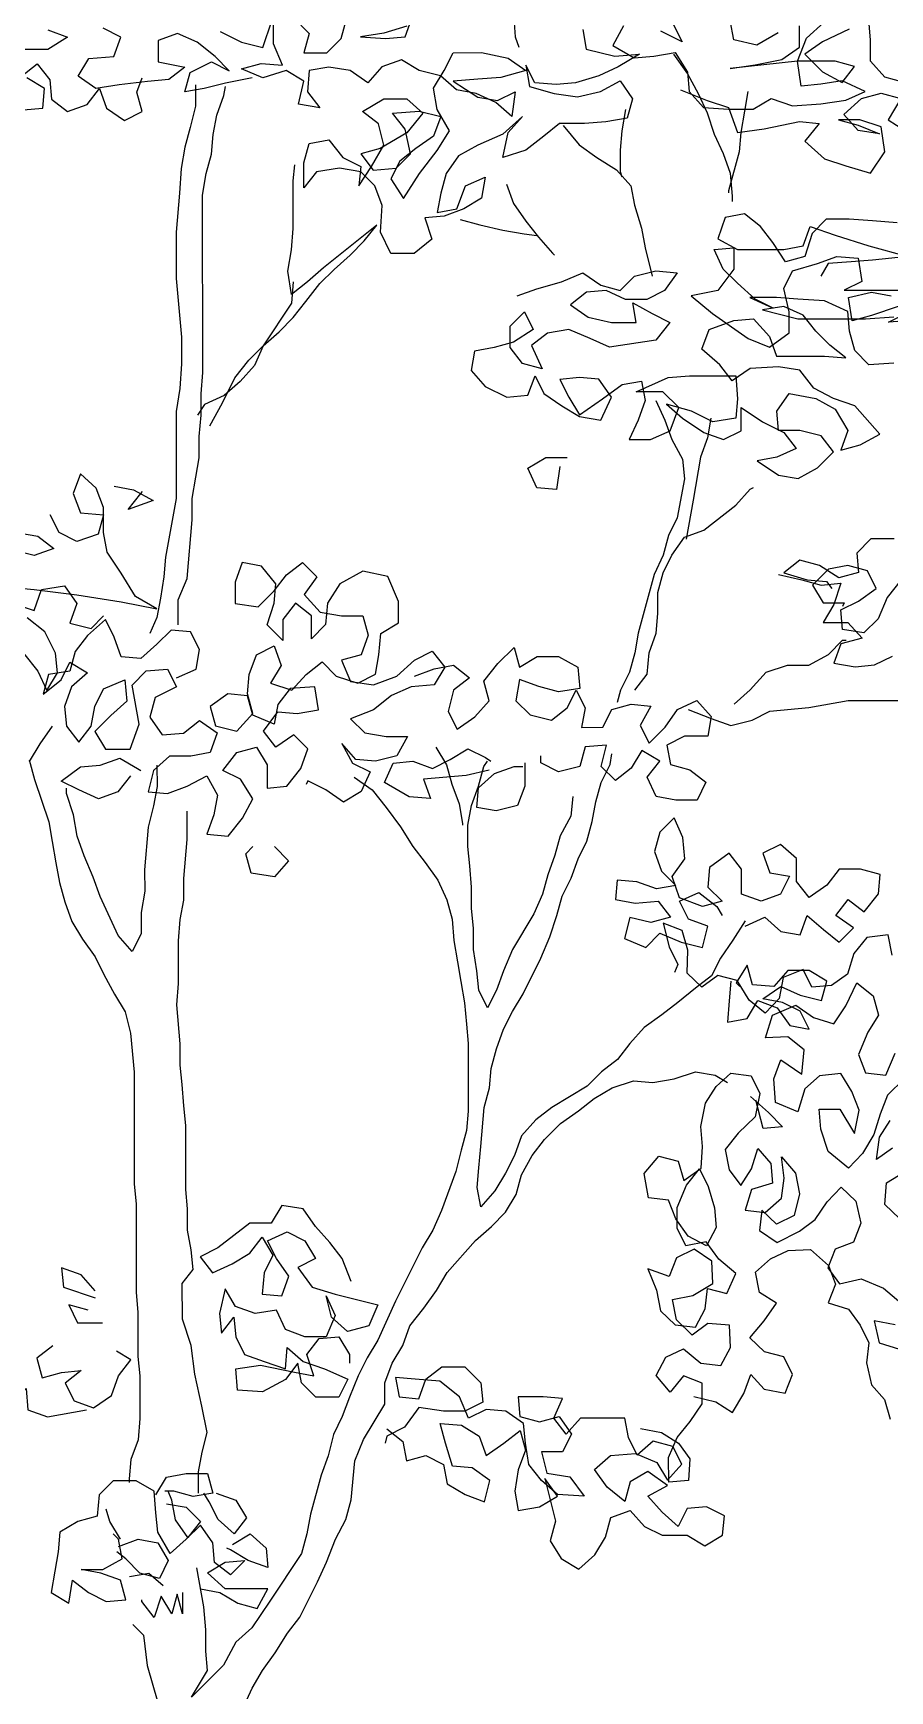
# Model space of a CAD drawing. Header units: millimetres. Extents: x 92.2 to 172.4, y 6.8 to 63.1.
# Drawn here: x 169.294 to 170.442, y 22.556 to 24.779 of the extents above; entities that cross this region are included whole.
import ezdxf

# ---------------------------------------------------------------- set-up
doc = ezdxf.new("R2010")
doc.units = ezdxf.units.MM
doc.layers.add('VEGETAÇÃO', color=64, linetype='Continuous')

# ---------------------------------------------------------------- blocks, each defined once
blk = doc.blocks.new('A$C6B776F95')
for points in [[(1212.7, 4374.6), (1243.6, 4364.2), (1266.2, 4358), (1270.4, 4384.8), (1243.6, 4391), (1220.9, 4386.9)], [(1465.3, 4625.8), (1434.4, 4613.5), (1409.6, 4605.3), (1399.3, 4576.5), (1368.4, 4580.6), (1327.2, 4588.9), (1304.6, 4586.9), (1321, 4566.3), (1298.4, 4545.7), (1273.7, 4537.5), (1244.8, 4529.3), (1228.4, 4554), (1232.5, 4582.8), (1257.2, 4591), (1281.9, 4591), (1259.3, 4584.8), (1234.6, 4574.6), (1259.3, 4578.7), (1275.8, 4597.2), (1255.2, 4615.7), (1232.5, 4621.9), (1209.9, 4615.8), (1224.3, 4591.1), (1195.4, 4572.5)], [(1205.8, 4634.3), (1228.4, 4640.5), (1244.9, 4659), (1245, 4683.7), (1247, 4706.4)], [(1269.7, 4696), (1300.6, 4681.6), (1321.1, 4667.2), (1300.5, 4646.6), (1277.9, 4634.3), (1263.5, 4652.8), (1286.1, 4659), (1329.4, 4658.9), (1407.6, 4650.6), (1378.8, 4654.8), (1347.9, 4661), (1327.3, 4675.4), (1327.3, 4700.1)], [(1352.1, 4691.8), (1376.8, 4677.4), (1403.5, 4683.6), (1407.7, 4706.2)], [(1473.6, 4702), (1463.3, 4681.4), (1488, 4693.8)], [(1531.2, 4699.9), (1543.6, 4677.3), (1518.8, 4662.9), (1496.2, 4664.9), (1471.5, 4669.1), (1457, 4646.4), (1455, 4623.8), (1438.5, 4605.3), (1409.6, 4603.2), (1380.8, 4603.3), (1360.2, 4615.6), (1335.5, 4607.4), (1302.6, 4609.5), (1273.7, 4613.7), (1251.1, 4624), (1277.9, 4636.3), (1302.6, 4632.2), (1325.2, 4630.1), (1329.4, 4658.9), (1319.1, 4685.7), (1298.5, 4704.3)], [(1578.6, 4695.8), (1574.4, 4673.1), (1541.5, 4664.9), (1512.7, 4667), (1537.4, 4652.6), (1560, 4642.2), (1586.8, 4634), (1609.4, 4631.9), (1634.1, 4633.9), (1644.4, 4654.5), (1640.3, 4629.8), (1611.5, 4621.6), (1584.7, 4617.5), (1557.9, 4623.7), (1535.3, 4636.1), (1520.9, 4615.5), (1527, 4592.8), (1551.7, 4588.7), (1576.4, 4586.6), (1605.3, 4586.6), (1623.8, 4572.2), (1644.4, 4555.7), (1671.1, 4547.4), (1665, 4576.2), (1648.5, 4594.8), (1671.1, 4574.2), (1700, 4561.8), (1722.6, 4549.4), (1737, 4528.8), (1743.2, 4506.1), (1747.3, 4483.5), (1724.6, 4487.6), (1714.3, 4514.4), (1691.7, 4524.7), (1695.8, 4500), (1716.4, 4487.6), (1739, 4479.4), (1761.7, 4477.3), (1753.4, 4452.6), (1774, 4436.1), (1800.8, 4436.1), (1813.1, 4460.8), (1811.1, 4491.7), (1819.4, 4514.3), (1835.9, 4530.8), (1860.6, 4534.9), (1887.3, 4530.7), (1901.7, 4512.2), (1901.8, 4541), (1895.6, 4563.7), (1873, 4567.8), (1856.5, 4547.2), (1835.9, 4537), (1837.9, 4514.3), (1823.5, 4537), (1809.1, 4561.7), (1815.3, 4586.4), (1833.9, 4600.8), (1809.2, 4615.2), (1782.4, 4615.3), (1763.8, 4598.8), (1782.4, 4576.1), (1813.2, 4557.6), (1835.9, 4551.4), (1821.4, 4532.8), (1794.7, 4534.9), (1778.2, 4551.4), (1784.4, 4580.2), (1798.9, 4598.8), (1768, 4600.9), (1743.2, 4594.7), (1751.5, 4572), (1772, 4557.6), (1790.6, 4543.2), (1800.8, 4522.6), (1786.4, 4499.9), (1767.9, 4528.8), (1747.3, 4555.6), (1732.9, 4578.2), (1747.4, 4602.9), (1751.5, 4627.6), (1739.2, 4648.2), (1728.9, 4668.8), (1695.9, 4668.9), (1665.1, 4662.7), (1644.4, 4648.3), (1673.3, 4640.1), (1700, 4638), (1728.9, 4635.9), (1700, 4617.4), (1677.4, 4613.3), (1656.8, 4623.6), (1660.9, 4594.8), (1679.4, 4611.2), (1702.1, 4621.5), (1724.7, 4625.6), (1743.3, 4642.1), (1768, 4648.2), (1788.6, 4660.6), (1811.3, 4652.3), (1827.7, 4633.8), (1848.3, 4648.1), (1873, 4652.2), (1895.7, 4648.1), (1897.7, 4623.4), (1883.3, 4604.9), (1908, 4609), (1901.9, 4635.7), (1922.5, 4648.1), (1949.2, 4639.8), (1973.9, 4650.1), (1951.3, 4656.3), (1926.6, 4654.3), (1936.9, 4679), (1936.9, 4703.7)], [(1914.3, 4709.9), (1895.7, 4691.3), (1901.9, 4668.7), (1875.1, 4668.7), (1858.7, 4685.2), (1852.5, 4707.9)], [(1782.5, 4699.7), (1809.2, 4691.4), (1836, 4687.3), (1807.2, 4685.3), (1784.5, 4687.3), (1768.1, 4732.7)], [(1658.9, 4714.2), (1656.8, 4687.4), (1652.7, 4675.1)], [(1961.6, 4639.8), (1992.5, 4633.6), (2017.2, 4627.4), (2039.8, 4623.3), (2033.7, 4645.9), (2009, 4658.3), (1988.4, 4648), (2004.8, 4664.5), (2025.5, 4680.9), (2048.1, 4691.2), (2070.8, 4683), (2070.7, 4658.2), (2039.8, 4652.1), (2058.4, 4637.7), (2083.1, 4635.6), (2116, 4631.4), (2142.8, 4627.3), (2163.4, 4641.7), (2151.1, 4662.3), (2122.2, 4664.4), (2114, 4687), (2134.6, 4697.3)], [(1998.7, 4693.3), (1974, 4681), (1949.3, 4674.8), (1939, 4705.7)], [(2198.5, 4695.2), (2175.8, 4687), (2198.4, 4672.5), (2249.9, 4672.5)], [(2227.2, 4602.5), (2204.5, 4604.6), (2202.5, 4627.2), (2223.1, 4639.6)], [(2229.3, 4641.6), (2210.8, 4656.1), (2196.3, 4637.5), (2194.3, 4614.9), (2175.7, 4600.5), (2153.1, 4608.7), (2138.7, 4627.3), (2130.4, 4604.6), (2109.8, 4590.2), (2089.2, 4600.6), (2095.4, 4623.2), (2089.3, 4639.7)], [(1473.5, 4667), (1457, 4644.4), (1444.7, 4621.7), (1434.3, 4599.1), (1426.1, 4574.4), (1415.8, 4551.8), (1407.5, 4529.1), (1405.4, 4502.3), (1405.4, 4496.2)], [(1387, 4623.9), (1391.1, 4601.2), (1395.2, 4576.5), (1397.2, 4553.8), (1409.5, 4508.5), (1409.5, 4506.5)], [(2047.5, 4005.4), (2047.5, 4034.3), (2037.2, 4059), (2031.1, 4127), (2031.1, 4151.7), (2027.1, 4176.4), (2023, 4199), (2023, 4223.8), (2020.9, 4248.5), (2021, 4273.2), (2018.9, 4297.9), (2019.1, 4503.8), (2015, 4528.6), (2008.9, 4551.2), (2006.8, 4573.9), (2002.7, 4596.5), (1994.5, 4619.2), (1992.5, 4629.5)], [(2027.5, 4631.5), (2027.4, 4606.8), (2033.6, 4582.1), (2039.8, 4559.4), (2043.9, 4534.7), (2045.9, 4505.9), (2050, 4460.6), (2049.9, 4407), (2043.7, 4339.1), (2043.6, 4308.2), (2045.7, 4279.3), (2049.8, 4252.6), (2049.7, 4151.7), (2062, 4083.7), (2064, 4061), (2068.1, 4036.3), (2072.2, 4013.7), (2080.4, 3995.1)], [(1529.1, 4603.1), (1533.2, 4578.4), (1535.2, 4555.8), (1535.2, 4531), (1533.1, 4524.9)], [(1601.1, 4584.5), (1582.6, 4561.9), (1562, 4547.5), (1539.3, 4533.1), (1522.8, 4514.6), (1518.7, 4491.9), (1510.4, 4465.2), (1506.3, 4442.5), (1498, 4409.6)], [(2010.6, 4236.1), (1996.2, 4262.9), (1981.9, 4291.8), (1965.4, 4312.4), (1948.9, 4328.9), (1930.4, 4345.3), (1914, 4361.8), (1899.6, 4380.4), (1883.1, 4401), (1866.6, 4417.5), (1848.1, 4434), (1831.7, 4450.5), (1817.3, 4469), (1879, 4419.5), (1897.5, 4403), (1916, 4388.6), (1920.2, 4415.4), (1916.1, 4440.1), (1914.1, 4464.8), (1914.1, 4520.4), (1912.1, 4538.9)], [(1667, 4516.5), (1658.7, 4493.9), (1644.3, 4473.3), (1629.9, 4454.8), (1613.4, 4436.2), (1611.3, 4434.2)], [(1654.5, 4386.8), (1631.9, 4395), (1603, 4403.3), (1578.3, 4413.6), (1557.7, 4399.2), (1535.1, 4393.1), (1518.6, 4409.6), (1493.9, 4415.8), (1469.2, 4413.7), (1483.6, 4393.1), (1504.2, 4382.8), (1528.9, 4382.8), (1551.5, 4393.1), (1574.2, 4391), (1592.7, 4376.5), (1572.1, 4362.1), (1545.3, 4356), (1516.5, 4356), (1520.6, 4378.7), (1498, 4366.3), (1477.4, 4356.1), (1493.8, 4335.4), (1547.4, 4327.2), (1570, 4337.4), (1594.7, 4347.7), (1619.5, 4343.6), (1638, 4329.1), (1625.6, 4302.4), (1648.3, 4308.5), (1662.7, 4327.1), (1662.7, 4351.8), (1646.2, 4368.3), (1635.9, 4347.7), (1658.6, 4333.2), (1681.2, 4327), (1703.9, 4322.9), (1708, 4300.2), (1691.5, 4281.7), (1666.7, 4269.4), (1642, 4271.5), (1633.8, 4294.1), (1623.5, 4273.5), (1602.9, 4259.2), (1582.3, 4246.8), (1557.6, 4242.7), (1545.2, 4269.5), (1559.7, 4290.1), (1582.3, 4292.1), (1605, 4290), (1594.7, 4269.5), (1582.3, 4248.9), (1555.5, 4267.4), (1532.9, 4283.9), (1510.3, 4288.1), (1506.1, 4265.4), (1514.3, 4242.8), (1524.6, 4220.1), (1499.9, 4220.1), (1477.3, 4230.4), (1467, 4257.2), (1485.5, 4275.7), (1516.4, 4275.7), (1479.4, 4292.2), (1454.7, 4294.3), (1401.1, 4294.3), (1399, 4267.6), (1401.1, 4244.9), (1427.8, 4240.8), (1452.6, 4253.1), (1481.4, 4261.3), (1462.9, 4244.9), (1438.1, 4228.4), (1415.5, 4220.2), (1394.9, 4230.5), (1394.9, 4257.3), (1370.2, 4240.8), (1345.5, 4228.5), (1331, 4210), (1353.7, 4199.7), (1376.3, 4195.5), (1351.6, 4179.1), (1328.9, 4175), (1306.3, 4187.3), (1287.8, 4205.9), (1302.2, 4224.4), (1326.9, 4230.6), (1351.6, 4230.6), (1353.7, 4253.2), (1339.3, 4273.8), (1308.4, 4267.7), (1285.8, 4255.3), (1271.3, 4230.6), (1279.5, 4208), (1256.9, 4214.2), (1234.2, 4226.5), (1263.1, 4259.5), (1287.8, 4267.7), (1310.5, 4280), (1327, 4300.6), (1351.7, 4304.7), (1384.6, 4302.6), (1405.2, 4288.2), (1419.7, 4306.7), (1440.3, 4325.2), (1432.1, 4347.9), (1403.2, 4358.2), (1380.6, 4360.3), (1362, 4339.7), (1353.8, 4317), (1298.2, 4317.1), (1273.5, 4315.1), (1292, 4329.5), (1308.5, 4345.9), (1322.9, 4364.4), (1345.6, 4374.7), (1370.3, 4370.6), (1329.1, 4360.3), (1250.8, 4360.4), (1217.9, 4362.5)], [(1217.8, 4308.9), (1246.7, 4306.8), (1263.2, 4323.3), (1269.4, 4346), (1271.4, 4368.6), (1298.2, 4380.9), (1329.1, 4383), (1353.8, 4385), (1384.7, 4385), (1357.9, 4372.6), (1378.5, 4382.9), (1399.2, 4401.4), (1415.6, 4417.9), (1426, 4440.5), (1403.3, 4442.6), (1403.3, 4417.9), (1421.8, 4393.2), (1452.7, 4387), (1428, 4366.4), (1386.7, 4337.6), (1362, 4327.3), (1339.4, 4343.8), (1339.4, 4368.5), (1345.6, 4395.3), (1335.3, 4415.9), (1306.5, 4424.2), (1283.9, 4432.4), (1259.1, 4430.4), (1255, 4403.6), (1275.6, 4393.3), (1172.6, 4393.4)], [(1197.3, 4358.4), (1224.1, 4356.3), (1158.2, 4389.3)], [(1213.9, 4471.6), (1242.7, 4473.7), (1269.5, 4475.7), (1296.3, 4475.7), (1312.7, 4459.2), (1320.9, 4432.4), (1343.6, 4426.2), (1358, 4448.8), (1372.4, 4467.4), (1391, 4481.8), (1413.6, 4477.6), (1421.9, 4452.9), (1399.2, 4440.6), (1345.6, 4440.6), (1323, 4444.8), (1314.8, 4467.4), (1285.9, 4457.1), (1246.8, 4444.8), (1201.5, 4432.5), (1242.7, 4428.3), (1267.4, 4426.3), (1294.1, 4424.2), (1302.4, 4409.8)], [(1720.5, 4475.3), (1697.8, 4469.1), (1671, 4463), (1646.3, 4458.9), (1631.9, 4456.8)], [(1914, 4403), (1916, 4378.3), (1948.9, 4328.9), (1959.2, 4306.2), (1975.7, 4287.6), (1994.2, 4271.2), (2016.8, 4260.8), (2025.1, 4248.5)], [(1217.7, 4105.1), (1244.4, 4105), (1260.9, 4088.5), (1258.8, 4065.9), (1281.5, 4059.7), (1304.1, 4074.1), (1326.8, 4080.2), (1345.3, 4065.8), (1318.5, 4057.6), (1295.9, 4055.6), (1289.7, 4047.3)], [(1493.8, 4265.4), (1483.4, 4242.8), (1475.2, 4220.1), (1462.8, 4197.5), (1460.7, 4174.8), (1468.9, 4129.5), (1479.2, 4108.9), (1485.4, 4086.3), (1495.6, 4063.6), (1514.1, 3995.6), (1518.2, 3973), (1524.4, 3950.3), (1534.6, 3929.7), (1538.7, 3915.3)], [(1429.9, 4244.9), (1434, 4222.2), (1442.2, 4199.6), (1450.4, 4150.1), (1458.6, 4104.8)], [(1604.9, 4189.1), (1609, 4162.4), (1631.6, 4164.4), (1642, 4187), (1621.4, 4199.4), (1596.7, 4199.4)], [(2354.4, 4054.6), (2300.8, 4054.6), (2259.6, 4050.6), (2214.3, 4046.5), (2164.9, 4040.3), (2113.4, 4032.2), (2072.2, 4024), (2096.9, 4038.3), (2113.4, 4065.1), (2129.9, 4089.8), (2134.1, 4112.5), (2134.1, 4141.3), (2142.4, 4163.9), (2160.9, 4180.4), (2169.1, 4157.7), (2160.9, 4135.1), (2134.1, 4133), (2140.3, 4110.4), (2165, 4102.1), (2185.6, 4112.4), (2195.9, 4133)], [(1518.2, 3929.7), (1503.8, 3948.3), (1501.7, 3973), (1493.5, 3995.7), (1491.5, 4018.3), (1491.5, 4043), (1485.3, 4065.7), (1475.1, 4086.3), (1460.7, 4106.9), (1438, 4115.1), (1401, 4144), (1384.5, 4162.6), (1380.4, 4164.6)], [(2121.8, 4166), (2099.1, 4161.9), (2076.5, 4149.6), (2105.3, 4139.2), (2090.9, 4157.8), (2088.8, 4159.9)], [(2235, 4112.4), (2210.3, 4108.3), (2191.7, 4093.9), (2214.4, 4085.6), (2239.1, 4091.8)], [(2049.5, 3943.7), (2026.8, 3954), (2022.8, 3976.6), (2033.1, 3997.2), (2055.7, 3999.3), (2072.2, 3982.8), (2090.7, 3966.3), (2113.4, 3968.3), (2121.6, 3991), (2131.9, 4011.5), (2152.5, 3993), (2166.9, 3974.4), (2173.1, 3951.8), (2197.8, 3947.6), (2203.9, 3925), (2183.3, 3941.5), (2173.1, 3962.1), (2152.5, 3949.7), (2171, 3933.3), (2179.2, 3910.6), (2177.1, 3887.9), (2162.7, 3869.4), (2148.3, 3888), (2144.2, 3910.6), (2133.9, 3931.2), (2109.2, 3941.5), (2107.1, 3916.8), (2125.6, 3900.3), (2144.2, 3881.8), (2131.8, 3861.2), (2103, 3861.2), (2092.7, 3890.1), (2101, 3935.4), (2084.5, 3951.9), (2059.8, 3953.9), (2049.5, 3933.4), (2074.2, 3921), (2080.3, 3898.3), (2065.9, 3877.7), (2041.2, 3879.8), (2022.7, 3894.3), (2002.1, 3879.9), (2010.3, 3857.2), (2032.9, 3853.1), (2057.6, 3853), (2076.2, 3836.6), (2082.3, 3811.8), (2059.7, 3809.8), (2037, 3818.1), (2014.4, 3830.4), (2002, 3807.8), (2006.1, 3785.1), (2014.3, 3762.5), (1989.6, 3760.4), (1973.1, 3781), (1960.8, 3803.7), (1975.2, 3826.3), (1995.9, 3836.6), (1979.4, 3857.2), (1956.7, 3863.4), (1944.4, 3842.8), (1944.3, 3816.1), (1921.7, 3818.2), (1905.2, 3838.8), (1897, 3861.4), (1913.5, 3877.9), (1934.1, 3863.5), (1948.5, 3882), (1932.1, 3904.6), (1909.4, 3902.6), (1884.7, 3906.7), (1888.9, 3933.5), (1917.7, 3931.4), (1932.1, 3912.9), (1936.2, 3890.2), (1960.9, 3900.5), (1967.1, 3923.1), (1989.8, 3925.2), (2010.3, 3910.7), (2004.1, 3888.1), (1979.4, 3881.9), (1960.9, 3902.6), (1967.1, 3925.2), (1965.1, 3947.9), (1956.8, 3970.5), (1936.3, 3980.8), (1928, 3958.2), (1940.3, 3937.6), (1915.6, 3929.4), (1899.2, 3947.9), (1880.6, 3962.4), (1864.2, 3945.9), (1839.4, 3937.7), (1818.8, 3948), (1814.8, 3970.6), (1812.7, 3995.4), (1792.1, 4007.7), (1792.2, 4032.4), (1804.5, 4061.3), (1833.4, 4067.4), (1860.1, 4053), (1874.5, 4030.3), (1876.6, 4005.6), (1893, 3989.1), (1893, 4015.9), (1911.6, 4030.3), (1926, 4011.7), (1926, 3987), (1944.5, 4005.5), (1936.3, 4030.3), (1934.3, 4052.9), (1950.8, 4073.5), (1973.4, 4077.6), (1981.6, 4054.9), (1981.6, 4030.2), (1954.8, 4026.1), (1936.3, 4044.7), (1921.9, 4063.2), (1903.4, 4077.7), (1886.9, 4061.2), (1901.3, 4040.6), (1882.8, 4020), (1858, 4015.9), (1833.3, 4015.9), (1827.1, 3993.3), (1835.3, 3970.6), (1858, 3964.4), (1847.7, 3939.7), (1820.9, 3935.6), (1794.1, 3946), (1773.6, 3964.5), (1753, 3974.8), (1738.5, 3956.3), (1750.9, 3935.7), (1777.6, 3933.6), (1800.3, 3923.3), (1820.9, 3906.8), (1847.6, 3896.5), (1831.1, 3880), (1806.4, 3875.9), (1781.7, 3875.9), (1794, 3853.3), (1818.8, 3847.1), (1841.4, 3849.1), (1857.9, 3867.6), (1845.5, 3845), (1824.9, 3834.7), (1835.2, 3812.1), (1855.8, 3799.7), (1876.4, 3814.1), (1897, 3824.4), (1899, 3820.2)], [(1351.5, 4063.7), (1324.7, 4057.6), (1302, 4051.4), (1279.4, 4053.5), (1287.6, 4028.8), (1299.9, 4008.2), (1271.1, 4008.2), (1254.6, 3989.7), (1279.3, 3983.5), (1287.5, 3960.8), (1262.8, 3956.7), (1240.2, 3958.8), (1219.6, 3969.1)], [(1209.4, 4057.7), (1225.8, 4037.1), (1236.1, 4012.4), (1252.6, 3995.9), (1277.3, 4000), (1279.4, 4022.6), (1258.8, 4032.9), (1238.2, 4047.4), (1248.5, 4068), (1271.2, 4074.1), (1293.8, 4070), (1312.3, 4051.4), (1300, 4030.8), (1275.3, 4030.9), (1277.3, 4026.7)], [(2193.6, 3887.9), (2208, 3867.3), (2220.3, 3846.7)], [(2226.6, 3972.3), (2210.1, 3951.8), (2199.8, 3929.1), (2187.5, 3949.7), (2189.6, 3972.4), (2201.9, 3997.1), (2222.5, 4013.5)], [(2239, 4030), (2214.3, 4021.8), (2206.1, 4046.5), (2179.3, 4050.6), (2164.9, 4030), (2173.1, 4007.4), (2148.4, 4001.2), (2134, 4015.7)], [(1402.8, 3913.4), (1384.3, 3929.9), (1365.8, 3950.5), (1341.1, 3958.7), (1316.4, 3958.7), (1293.7, 3971.1), (1277.3, 3987.6), (1273.2, 3987.6)], [(1773.5, 3946), (1750.9, 3954.2), (1728.2, 3958.4), (1709.7, 3944), (1728.2, 3929.5), (1734.4, 3904.8), (1724.1, 3884.2), (1703.5, 3898.7), (1687, 3917.2), (1693.2, 3939.9), (1676.8, 3960.5), (1658.2, 3979), (1652, 3956.4), (1631.5, 3968.8), (1606.8, 3968.8), (1584.1, 3956.4), (1582, 3931.7), (1606.7, 3927.6), (1629.4, 3933.7), (1652, 3942), (1656.1, 3917.2), (1639.6, 3900.8), (1614.9, 3894.6), (1596.4, 3909.1), (1586.1, 3929.7), (1575.8, 3909.1), (1579.9, 3886.4), (1555.2, 3886.5), (1544.9, 3907.1), (1522.3, 3913.3), (1499.6, 3911.2), (1511.9, 3888.6), (1501.6, 3868), (1483.1, 3886.5), (1468.7, 3907.1), (1446.1, 3917.4), (1429.6, 3898.9), (1433.7, 3876.3), (1460.5, 3876.2), (1481, 3865.9), (1476.9, 3843.3), (1454.2, 3837.1), (1435.7, 3822.7), (1446, 3802.1), (1470.7, 3802.1), (1493.3, 3806.2), (1503.7, 3828.8), (1489.3, 3847.4), (1509.9, 3859.7), (1522.2, 3839.1), (1540.7, 3824.7), (1557.2, 3841.1), (1551.1, 3865.9), (1575.8, 3863.8), (1581.9, 3841.1), (1606.6, 3834.9), (1627.2, 3845.2), (1627.2, 3853.4)], [(1456.4, 3907.1), (1429.6, 3896.9), (1406.9, 3888.6), (1382.2, 3894.8), (1361.6, 3905.2), (1316.3, 3909.3), (1271, 3917.6), (1178.4, 3917.7)], [(2220.3, 3848.8), (2214.1, 3826.1), (2197.6, 3776.7), (2193.5, 3754.1), (2189.3, 3729.4), (2185.2, 3706.7), (2179, 3684.1), (2170.7, 3661.4), (2158.4, 3640.8), (2143.9, 3620.3), (2133.6, 3599.7), (2121.2, 3577), (2108.9, 3556.4), (2102.7, 3531.7), (2098.5, 3486.4), (2098.4, 3356.7), (2096.3, 3334), (2096.2, 3231.1), (2094.1, 3208.4), (2094.1, 3156.9), (2092, 3134.3), (2092, 3084.9), (2094, 3060.2), (2102.2, 3037.5), (2104.2, 3014.8), (2104.2, 3010.7)], [(1390.2, 3662.1), (1404.6, 3639.5), (1419, 3618.9), (1429.3, 3598.3), (1447.8, 3583.8), (1468.4, 3567.3), (1486.9, 3552.9), (1507.5, 3538.5), (1524, 3519.9), (1538.4, 3501.4), (1556.9, 3486.9), (1573.3, 3470.4), (1614.5, 3445.7), (1633, 3431.3), (1649.5, 3412.7), (1657.7, 3390.1), (1668, 3369.4), (1680.3, 3348.8), (1696.8, 3330.3), (1700.9, 3352.9), (1698.9, 3375.6), (1696.8, 3400.3), (1692.8, 3445.6), (1686.6, 3468.3), (1684.6, 3490.9), (1678.4, 3513.6), (1670.2, 3536.3), (1659.9, 3556.9), (1647.6, 3577.5), (1627, 3618.7), (1616.8, 3643.4), (1608.5, 3668.1), (1602.4, 3690.8), (1592.1, 3711.4), (1583.9, 3734), (1573.6, 3754.6), (1567.5, 3777.3), (1563.4, 3800), (1557.2, 3822.6), (1546.9, 3843.2), (1544.9, 3855.6)], [(1590.1, 3806.1), (1592.2, 3783.5), (1604.5, 3760.8), (1610.7, 3738.1), (1618.9, 3715.5), (1625, 3692.8), (1635.3, 3670.1), (1660, 3628.9), (1670.3, 3604.2), (1678.5, 3581.6), (1688.8, 3561), (1699.1, 3581.5), (1701.2, 3604.2), (1705.3, 3628.9), (1705.3, 3653.6), (1707.4, 3676.3), (1707.4, 3701), (1709.5, 3725.7), (1711.6, 3748.3), (1711.6, 3773), (1707.5, 3795.7), (1699.3, 3818.4), (1693.1, 3841), (1689, 3847.2)], [(1645.8, 3845.2), (1645.7, 3818.4), (1654, 3795.7), (1678.7, 3789.5), (1701.3, 3793.6), (1699.3, 3816.3), (1680.8, 3832.8), (1658.1, 3841.1), (1647.8, 3841.1)], [(1686.9, 3836.9), (1713.7, 3830.7), (1763.1, 3826.5), (1754.9, 3803.9), (1779.6, 3805.9), (1808.4, 3822.4), (1798.2, 3845), (1775.5, 3847.1), (1752.8, 3838.9), (1732.3, 3849.2), (1711.7, 3861.6), (1691.1, 3851.3), (1684.9, 3847.2)], [(1748.8, 3863.6), (1736.4, 3843), (1730.2, 3820.4), (1721.9, 3797.7), (1717.8, 3775.1), (1717.8, 3773)], [(2102.9, 3830.3), (2117.3, 3811.8), (2140, 3803.5), (2162.6, 3813.8), (2183.2, 3824.1), (2160.6, 3840.6), (2138, 3842.7), (2115.3, 3850.9), (2094.7, 3838.6), (2090.6, 3836.5)], [(1843.5, 3828.5), (1822.8, 3814.1), (1806.4, 3793.6), (1789.9, 3770.9), (1775.4, 3748.3), (1761, 3729.8), (1746.6, 3709.2), (1736.2, 3686.5), (1730, 3663.9), (1728, 3639.2), (1723.8, 3614.5), (1719.7, 3591.8), (1715.5, 3567.1), (1713.4, 3542.4), (1711.4, 3519.7), (1711.3, 3441.5), (1713.3, 3418.8), (1719.5, 3396.2), (1725.6, 3371.5), (1742.1, 3326.1), (1752.4, 3303.5), (1764.7, 3282.9), (1795.5, 3221.1), (1816.1, 3175.7), (1828.4, 3155.1), (1838.7, 3134.5), (1849, 3109.8), (1857.2, 3087.1), (1867.5, 3066.5), (1873.6, 3041.8), (1881.8, 3019.2), (1894.2, 2973.8), (1898.3, 2951.2), (1904.4, 2928.5), (1941.4, 2872.9), (1941.4, 2872.9), (1962, 2842), (1980.5, 2825.5), (1994.9, 2798.7), (2031.9, 2761.6), (2013.4, 2792.5), (2015.5, 2815.2), (2015.5, 2839.9), (2017.6, 2866.6), (2025.9, 2911.9)], [(2072.1, 3842.7), (2072, 3818), (2076.1, 3795.4), (2082.3, 3770.6), (2086.4, 3721.2), (2086.3, 3696.5), (2090.4, 3671.8), (2090.4, 3647.1), (2100.7, 3626.5), (2117.2, 3645), (2137.8, 3690.3), (2146.1, 3712.9), (2156.4, 3737.6), (2164.6, 3760.3), (2168.8, 3785), (2177.1, 3809.7), (2177.1, 3815.9)], [(2023.9, 2998.4), (2023.9, 3023.2), (2019.8, 3045.8), (2013.7, 3068.5), (2019.9, 3099.4), (2028.2, 3136.4), (2032.3, 3169.4), (2042.6, 3200.2), (2042.7, 3241.4), (2030.3, 3257.9), (2032.4, 3280.6), (2036.6, 3303.2), (2036.6, 3327.9), (2038.7, 3350.6), (2038.7, 3424.7), (2040.8, 3447.4), (2042.9, 3472.1), (2045, 3494.7), (2045, 3519.4), (2049.1, 3564.7), (2047.1, 3589.5), (2047.2, 3638.9), (2045.1, 3663.6), (2041, 3686.2), (2041, 3711), (2037, 3756.3), (2037, 3789.2)], [(1390.2, 3656), (1367.6, 3666.3), (1349, 3649.8), (1326.4, 3645.7), (1318.2, 3668.4), (1299.6, 3651.9), (1281.1, 3637.5), (1264.6, 3654), (1285.2, 3668.4), (1270.8, 3687), (1252.3, 3672.6), (1235.8, 3693.2), (1233.8, 3715.8), (1256.4, 3722), (1281.1, 3722), (1295.5, 3703.4), (1316.1, 3689), (1330.6, 3707.5), (1330.6, 3734.3), (1349.1, 3750.7), (1369.7, 3740.4), (1361.5, 3717.8), (1338.8, 3713.7), (1349.1, 3693.1), (1371.7, 3684.8), (1394.4, 3693), (1394.4, 3721.9), (1408.8, 3740.4), (1431.5, 3723.9), (1433.5, 3701.2), (1417, 3684.8), (1439.7, 3678.6), (1466.5, 3688.8), (1474.7, 3713.5), (1460.3, 3734.1), (1462.4, 3758.9), (1472.7, 3781.5), (1489.2, 3765), (1495.3, 3742.4), (1487.1, 3719.7), (1470.6, 3703.2), (1493.2, 3699.1), (1515.9, 3707.3), (1538.6, 3709.4), (1540.6, 3686.7), (1517.9, 3682.6), (1491.2, 3684.7), (1476.7, 3666.2), (1499.4, 3660), (1524.1, 3666.1), (1530.3, 3641.4), (1505.5, 3631.1), (1489.1, 3647.6), (1464.4, 3637.4), (1439.6, 3631.2), (1433.5, 3655.9), (1456.1, 3664.1), (1466.5, 3684.7), (1443.8, 3695), (1423.2, 3678.6), (1417, 3668.3)], [(1936, 3748.1), (1919.6, 3731.7), (1936, 3713.1), (1962.8, 3717.2), (1969, 3739.9), (1960.8, 3748.1)], [(1449.8, 3110.4), (1424.3, 3104.1), (1404.9, 3091.8), (1391.9, 3114.1), (1383.5, 3136), (1368.2, 3118.8), (1343.9, 3114.2), (1335.4, 3136.1), (1345.4, 3156.6), (1368, 3162.2), (1385, 3178.4), (1368.1, 3198.2), (1354, 3218.7), (1373.5, 3231.1), (1378.1, 3254.7), (1360.9, 3269.9), (1340.4, 3279.9), (1314.6, 3281), (1293.7, 3262.3), (1285.6, 3240.8), (1294, 3218.9), (1270.3, 3211.6), (1256.8, 3193.2), (1246.9, 3172.8), (1249.6, 3149.4), (1243.9, 3124), (1228.7, 3106.8), (1222.3, 3084.2)], [(1219.8, 3622.1), (1224.5, 3645.7), (1249.2, 3642.8), (1264.3, 3624.1), (1271.7, 3600.4), (1290, 3586.9), (1313, 3585.1), (1322.9, 3605.6), (1346.2, 3596.3), (1350.7, 3571.9), (1366.9, 3554.9), (1385.7, 3570.1), (1399.5, 3593), (1422.1, 3598.6), (1440.5, 3585.1), (1457.5, 3601.3), (1456.8, 3628.2), (1463.3, 3650.7), (1485.2, 3659.2), (1478.4, 3632), (1468.4, 3611.5), (1472.3, 3602)], [(1406.7, 3592.1), (1408.7, 3569.4), (1410.7, 3544.7), (1388.1, 3548.9), (1375.7, 3569.5), (1353.1, 3561.3), (1338.6, 3540.7), (1316, 3536.6), (1326.3, 3557.2), (1346.9, 3567.4), (1369.6, 3571.5), (1349, 3586), (1326.3, 3575.7), (1301.6, 3569.5), (1295.4, 3592.2), (1316.1, 3604.5), (1340.8, 3604.5), (1357.2, 3586), (1381.9, 3588), (1388.1, 3610.7), (1400.5, 3590), (1396.3, 3585.9)], [(1211.2, 3317), (1228.2, 3333.2), (1226.5, 3358.2), (1205.4, 3371)], [(1219.6, 3398.5), (1237.9, 3385.1), (1234.5, 3411.2), (1222.1, 3430.7)], [(1205.7, 3479.1), (1225.4, 3460), (1233.8, 3438), (1241.2, 3414.4), (1254.2, 3392.1), (1270.4, 3375.1), (1294.1, 3394.4), (1302.6, 3420.5), (1304.5, 3443.5), (1280.5, 3443.6), (1263.4, 3415.4), (1258.2, 3442.6), (1266.4, 3464.1), (1279.2, 3485.2), (1303.9, 3482.3), (1321.1, 3467.1), (1329.2, 3440.6), (1355, 3451.5), (1357.2, 3479), (1348.8, 3500.9), (1324.4, 3484.4), (1322, 3512.3), (1340.7, 3527.5), (1366.5, 3526.3), (1358.5, 3552.8), (1331.6, 3564.2), (1311.1, 3550.1), (1287.4, 3542.8), (1273.4, 3563.3), (1260.7, 3590.2), (1242, 3575), (1235.5, 3552.5), (1247.9, 3533), (1258.7, 3507.2), (1250.6, 3485.7), (1227.2, 3482.9), (1216.4, 3508.7)], [(1511.5, 3073.2), (1487.1, 3068.6), (1467.7, 3056.3), (1454.2, 3038), (1455.9, 3012.9), (1478.8, 3011.1), (1479.3, 3039.7), (1469.1, 3062.7), (1454, 3081.4), (1439.9, 3102), (1439.9, 3126), (1461.9, 3134.4), (1477, 3115.6), (1493.3, 3134.7), (1482.1, 3155.9), (1461.6, 3165.8), (1441.8, 3148.9), (1418.5, 3146.2), (1407.2, 3167.4), (1408.3, 3193.2), (1433.4, 3194.9), (1451.8, 3181.4), (1469.8, 3199.4), (1474.5, 3223), (1450.8, 3227.7), (1427.9, 3241.5), (1429, 3267.3), (1449.5, 3281.4), (1470, 3271.4), (1478.4, 3249.5), (1503.2, 3258.6), (1492.9, 3233.6), (1488.2, 3209.9), (1471.2, 3193.7), (1447.9, 3190.9), (1436.6, 3212.2), (1433.9, 3235.5), (1411.3, 3229.9), (1401.1, 3252.9), (1420.9, 3269.8), (1435.4, 3289.9), (1459.1, 3285.2), (1469, 3305.7), (1469.1, 3329.7), (1458.2, 3355.5), (1443.1, 3374.3), (1433.1, 3353.8), (1425.7, 3329.4), (1423.8, 3306.5), (1435.1, 3285.3), (1456.3, 3296.5), (1470.8, 3316.6), (1479, 3338.1), (1502.3, 3340.9), (1507.4, 3369.1), (1490.5, 3389), (1467.8, 3383.4), (1461.4, 3360.8), (1441.3, 3375.3), (1439.6, 3400.4), (1441.5, 3423.4), (1436.2, 3450.6), (1423.9, 3470), (1406.7, 3485.3), (1383.3, 3482.5), (1373.4, 3462), (1378.6, 3434.8), (1398.3, 3415.7), (1413.5, 3396.9), (1408.8, 3373.3), (1395.4, 3355), (1383, 3374.4), (1375.7, 3398.1), (1360.5, 3380.8), (1358.6, 3357.9), (1383, 3350.4), (1390.3, 3326.7), (1367, 3324), (1348, 3340.3), (1345.2, 3363.6), (1348.1, 3388.3), (1331.8, 3369.3), (1327.2, 3345.6), (1333.5, 3320.2), (1353.9, 3310.2), (1370.9, 3326.4), (1373.7, 3303.1), (1353.2, 3289), (1327.4, 3302.2), (1309.1, 3315.6), (1295, 3336.2), (1278.8, 3353.2), (1261.8, 3337), (1256.1, 3311.5), (1264.5, 3289.6), (1286, 3281.4), (1294.4, 3259.5), (1281, 3241.2), (1255.6, 3246.9), (1229.7, 3236), (1209.9, 3219.1)], [(1216.2, 3193.7), (1240.6, 3198.2), (1234.9, 3172.8), (1211.2, 3165.4)], [(1982.5, 2726.6), (1961.9, 2772), (1949.6, 2792.6), (1935.2, 2813.2), (1920.8, 2835.8), (1906.4, 2854.4), (1885.8, 2895.6), (1875.6, 2918.3), (1865.3, 2945), (1853, 2967.7), (1846.8, 2990.4), (1842.7, 3035.7), (1832.5, 3060.4), (1807.8, 3101.6), (1807.8, 3126.3), (1799.6, 3149), (1787.2, 3169.6), (1779, 3192.2), (1762.6, 3212.9), (1748.2, 3233.5), (1735.8, 3254.1), (1702.9, 3291.2), (1684.4, 3307.7), (1667.9, 3324.1), (1655.6, 3344.7), (1649.4, 3367.4), (1637.1, 3390.1), (1622.7, 3408.6), (1604.2, 3427.2), (1583.6, 3441.6), (1565.1, 3456), (1544.5, 3468.4), (1519.8, 3476.7), (1497.2, 3474.6), (1472.4, 3478.8), (1447.7, 3487), (1425.1, 3482.9), (1410.7, 3474.7)], [(1383.9, 3458.3), (1363.3, 3439.7), (1346.8, 3423.3), (1369.4, 3421.2), (1377.7, 3454.1)], [(1847, 3243.7), (1857.4, 3270.4), (1871.8, 3288.9), (1888.3, 3307.5), (1902.7, 3328), (1927.4, 3332.1), (1939.8, 3311.5), (1964.5, 3311.5), (2001.5, 3282.7), (2022.1, 3272.3), (2007.7, 3253.8), (1985, 3264.1), (1964.4, 3276.5), (1950, 3295.1), (1937.7, 3274.5), (1948, 3253.9), (1950, 3229.2), (1927.3, 3227.1), (1919.1, 3249.8), (1933.6, 3270.4), (1943.9, 3290.9), (1921.2, 3301.3), (1900.6, 3291), (1888.2, 3270.4), (1908.8, 3260.1), (1892.3, 3237.4), (1865.6, 3229.2), (1816.1, 3216.9), (1826.4, 3192.2), (1851.1, 3186), (1869.6, 3202.5), (1875.9, 3227.2), (1865.5, 3204.5), (1875.8, 3179.8), (1900.5, 3179.8), (1923.2, 3188), (1933.5, 3210.6), (1958.2, 3206.5), (1980.9, 3214.7), (1993.2, 3235.3), (1999.4, 3206.5), (1997.3, 3183.8), (1982.9, 3202.4), (1980.8, 3179.7), (1970.5, 3159.1), (1947.9, 3150.9), (1923.1, 3142.7), (1921.1, 3167.4), (1902.6, 3150.9), (1877.8, 3142.7), (1851, 3130.4), (1861.3, 3109.8), (1888.1, 3109.8), (1904.6, 3126.2), (1908.7, 3148.9), (1923.1, 3130.3), (1949.9, 3115.9), (1978.7, 3117.9), (1980.8, 3142.6), (1952, 3146.8), (1912.8, 3138.6), (1890.2, 3134.5), (1898.4, 3159.2), (1884, 3177.7), (1861.4, 3179.8), (1849, 3159.2), (1849, 3148.9)], [(2143.6, 3233.1), (2160.1, 3251.6), (2182.7, 3259.8), (2180.6, 3237.2), (2143.6, 3224.9)], [(2151.8, 3210.4), (2174.4, 3216.6), (2164.1, 3196), (2135.3, 3196)], [(2192.9, 3169.2), (2211.5, 3154.8), (2205.3, 3132.1), (2182.6, 3138.3), (2160, 3140.4), (2178.5, 3126), (2168.2, 3105.4), (2145.5, 3097.2), (2124.9, 3111.6), (2116.7, 3134.3), (2102.3, 3152.8), (2118.8, 3163.1)], [(2252.6, 3152.7), (2285.6, 3150.6), (2310.3, 3154.7), (2326.8, 3138.2), (2310.3, 3119.7), (2283.5, 3117.6), (2260.9, 3119.7), (2242.3, 3105.3), (2223.8, 3119.8), (2221.7, 3095), (2199, 3086.8), (2153.7, 3095.1)], [(1805.7, 3072.8), (1787.1, 3058.4), (1783, 3035.7), (1760.4, 3041.9), (1739.8, 3031.6), (1735.6, 3009), (1715, 2996.7), (1692.3, 2988.4), (1686.2, 3013.2), (1706.8, 3027.6), (1729.5, 3029.6), (1737.7, 3056.4), (1743.9, 3079), (1719.2, 3077), (1698.6, 3064.6), (1690.3, 3042), (1669.8, 3056.4), (1651.2, 3070.9), (1645, 3048.2), (1653.3, 3025.5), (1657.4, 3000.8), (1653.2, 2978.2), (1628.5, 2982.3), (1607.9, 2994.7), (1622.4, 3015.3), (1610, 2965.9), (1616.1, 2943.2), (1603.7, 2922.6), (1583.1, 2910.3), (1564.6, 2926.8), (1552.3, 2947.4), (1546.1, 2970), (1523.5, 2978.3), (1507, 2959.8), (1486.4, 2949.5), (1457.5, 2949.5), (1436.9, 2937.2), (1416.4, 2949.6), (1414.3, 2972.2), (1434.9, 2982.5), (1457.6, 2980.4), (1467.9, 2959.8), (1486.4, 2976.3), (1502.9, 2994.8), (1480.3, 3007.2), (1502.9, 3023.6), (1523.5, 3011.3), (1529.7, 2988.6), (1550.3, 3005.1), (1564.7, 3025.6), (1546.2, 3042.1), (1517.4, 3044.2), (1492.6, 3033.9), (1480.3, 3013.4), (1463.8, 3031.9), (1474.1, 3052.5), (1496.8, 3058.6), (1515.3, 3042.2), (1525.6, 3062.7), (1529.7, 3085.4), (1581.2, 3085.3), (1597.7, 3066.8), (1612.1, 3085.3), (1601.8, 3108), (1624.5, 3110), (1653.3, 3110), (1651.3, 3087.3), (1628.6, 3081.2), (1605.9, 3087.4), (1591.5, 3066.8), (1601.8, 3046.2), (1626.5, 3046.2), (1620.3, 3021.5), (1593.5, 3017.4), (1577, 2994.7), (1607.9, 2996.8), (1626.5, 3013.2), (1640.9, 3031.7), (1645, 3056.4), (1647.1, 3079.1), (1667.7, 3093.5), (1690.4, 3095.5), (1711, 3085.2), (1721.3, 3109.9), (1744, 3128.4), (1772.8, 3130.5), (1795.4, 3132.5), (1791.3, 3109.9), (1768.7, 3107.8), (1760.4, 3130.5), (1741.9, 3144.9), (1715.1, 3144.9), (1696.6, 3126.4), (1694.5, 3103.8), (1715.1, 3093.5), (1739.8, 3093.4), (1768.6, 3097.5), (1785.1, 3074.9), (1805.7, 3064.5), (1807.7, 3056.3)], [(2073.3, 2996.3), (2061, 3016.9), (2038.4, 3021.1), (2013.6, 3021.1), (2007.4, 2998.5), (2030.1, 2994.3), (2052.7, 3000.5), (2063, 3000.5)], [(2021.8, 2887.2), (1999.1, 2883.1), (1978.5, 2870.8), (1955.8, 2864.6), (1943.5, 2887.3), (1992.9, 2887.3), (2013.5, 2905.8), (1993, 2918.2), (1970.3, 2920.2), (1986.8, 2903.7), (2005.3, 2918.1), (2007.4, 2940.8), (2021.8, 2961.4), (2038.3, 2944.9), (2056.8, 2928.4), (2071.2, 2953.1), (2073.3, 2975.7), (2075.4, 3000.5), (2096, 3012.8), (2122.8, 3012.8), (2139.2, 2996.3), (2141.3, 2971.6), (2163.9, 2965.4), (2184.5, 2953), (2186.5, 2930.3), (2190.6, 2907.7), (2194.7, 2883), (2174.1, 2870.6), (2170, 2897.4), (2151.5, 2883), (2130.9, 2872.7), (2108.2, 2874.8), (2114.4, 2897.4), (2137.1, 2905.7), (2159.8, 2909.8), (2135, 2909.8), (2112.4, 2922.2), (2116.5, 2944.8), (2122.7, 2951)], [(2061, 2986), (2038.3, 2982), (2021.8, 2965.5), (2036.2, 2946.9), (2050.7, 2967.5), (2054.8, 2990.2), (2058.9, 3000.5)], [(2003.3, 2998.5), (1980.7, 2990.2), (1968.3, 2969.7), (1982.7, 2951.1), (2001.2, 2967.6), (2011.5, 2988.2), (2017.7, 2998.4)], [(2114.5, 2944.8), (2126.9, 2965.4), (2131, 2979.8)], [(1984.7, 2938.8), (1964.2, 2951.1), (1945.6, 2934.7), (1943.5, 2912), (1966.2, 2920.2), (1986.8, 2932.6), (1990.9, 2934.6)], [(2116.5, 2936.6), (2093.9, 2944.8), (2071.2, 2940.7), (2058.9, 2920.2), (2069.1, 2899.5), (2091.8, 2905.7), (2108.3, 2922.2), (2118.6, 2930.4)], [(2104.1, 2901.6), (2081.5, 2905.7), (2065, 2891.3)], [(2042.3, 2883.1), (2042.3, 2858.4), (2048.5, 2881), (2054.7, 2858.4), (2067.1, 2879), (2075.3, 2854.2), (2089.7, 2872.8), (2089.7, 2874.8)], [(2100, 2846), (2087.6, 2833.6), (2083.5, 2798.6), (2071.1, 2755.4)]]:
    blk.add_lwpolyline(points)

msp = doc.modelspace()

# ---------------------------------------------------------------- block references
at = {"layer": 'VEGETAÇÃO', "color": 30, "xscale": -0.001156395325779158, "yscale": 0.001156395325892845, "zscale": 0.001156395325928699}
msp.add_blockref('A$C6B776F95', (171.8556, 19.3534), dxfattribs=at)

doc.saveas('drawing.dxf')
